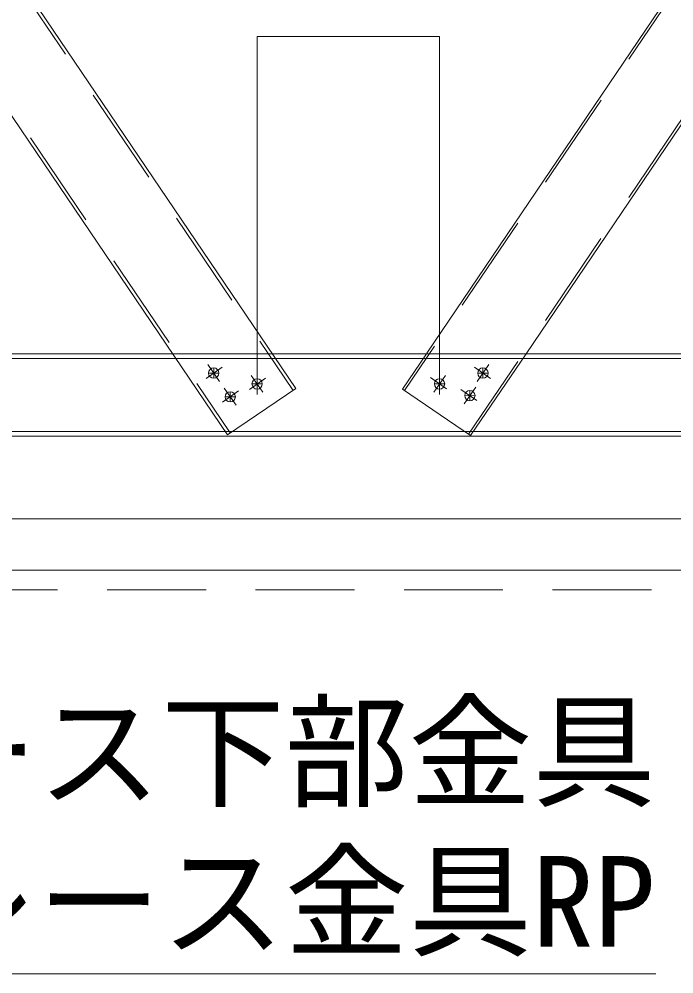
# Model space of a CAD drawing. Units: millimetres at full size, sheet at 1:40; details may follow other scales. Extents: x -7800 to 7800, y -5578 to 5485.
# Drawn here: x -5813.3 to -5495.7, y -4295.1 to -3832.1 of the extents above; entities that cross this region are included whole.
import ezdxf
from ezdxf.enums import TextEntityAlignment as Align

# ---------------------------------------------------------------- set-up
doc = ezdxf.new("R2010")
doc.units = ezdxf.units.MM
doc.header["$LTSCALE"] = 40
doc.linetypes.add('CHAIN1', pattern=[8, 5, -1, 1, -1])
doc.linetypes.add('DASHED1', pattern=[1.8, 1.2, -0.6])
for name, color, linetype, lineweight in [('2-0_中心線', 4, 'CHAIN1', 9), ('2-2_野縁受け', 3, 'Continuous', 18), ('2-3_野縁', 7, 'Continuous', 18), ('2-4_斜め部材', 3, 'DASHED1', 18), ('2-5_寸法', 3, 'Continuous', 18), ('2-6_文字', 3, 'Continuous', 18), ('2-B_ビス', 7, 'Continuous', 18), ('2-C_パネル', 4, 'DASHED1', 9)]:
    doc.layers.add(name, color=color, linetype=linetype, lineweight=lineweight)
doc.styles.add('ＭＳ ゴシック', font='')
doc.styles.get('ＭＳ ゴシック').set_extended_font_data('MS Gothic')

msp = doc.modelspace()

# ---------------------------------------------------------------- linework, layer by layer
at = {"layer": '2-0_中心線'}
for p, q in [((-5721.82, -3999.59), (-5716.07, -4007.78)), ((-5585.4, -3999.59), (-5591.15, -4007.78)), ((-5722.63, -4006.36), (-5714.86, -4000.9)), ((-5700.77, -4004.89), (-5695.02, -4013.07)), ((-5606.45, -4004.89), (-5612.2, -4013.07)), ((-5584.59, -4006.36), (-5592.36, -4000.9)), ((-5701.58, -4011.65), (-5693.8, -4006.19)), ((-5605.95, -4011.44), (-5613.72, -4005.98)), ((-5714.62, -4017.9), (-5706.85, -4012.44)), ((-5713.81, -4011.13), (-5708.06, -4019.32)), ((-5591.22, -4017.12), (-5598.99, -4011.66)), ((-5591.73, -4010.57), (-5597.48, -4018.75))]:
    msp.add_line(p, q, dxfattribs=at)
at = {"layer": '2-2_野縁受け'}
for p, q in [((-7053.63, -3994.37), (-5138.71, -3994.37)), ((-7053.63, -3996.67), (-5138.71, -3996.67)), ((-5138.71, -4032.07), (-7053.63, -4032.07)), ((-5138.71, -4034.37), (-7053.63, -4034.37))]:
    msp.add_line(p, q, dxfattribs=at)
at = {"layer": '2-3_野縁', "color": 3}
for p, q in [((-6088.59, -4074.37), (-4940.53, -4074.37)), ((-7282.6, -4099.37), (-4940.53, -4099.37))]:
    msp.add_line(p, q, dxfattribs=at)
at = {"layer": '2-4_斜め部材', "linetype": 'Continuous'}
for p, q in [((-6946.59, -2139.12), (-5679.04, -4011.28)), ((-6979.72, -2161.54), (-5712.16, -4033.71)), ((-5208.13, -3392.34), (-5615.6, -3994.16)), ((-5208.13, -3463.69), (-5567.43, -3994.36)), ((-5679.04, -4011.28), (-5712.16, -4033.71))]:
    msp.add_line(p, q, dxfattribs=at)
at = {"layer": '2-4_斜め部材'}
for p, q in [((-6947.92, -2140.02), (-5680.37, -4012.18)), ((-6978.39, -2160.65), (-5710.84, -4032.81)), ((-5208.13, -3394.48), (-5626.4, -4012.26)), ((-5208.13, -3461.55), (-5595.27, -4033.34)), ((-5627.4, -4011.59), (-5615.74, -3994.37)), ((-5567.43, -3994.37), (-5594.28, -4034.01)), ((-5627.4, -4011.59), (-5594.28, -4034.01))]:
    msp.add_line(p, q, dxfattribs=at)
at = {"layer": '2-5_寸法', "color": 4, "lineweight": 9}
for p, q in [((-5697.85, -3840.49), (-5697.85, -4014.14)), ((-5609.37, -3840.49), (-5609.37, -4014.14))]:
    msp.add_line(p, q, dxfattribs=at)
msp.add_lwpolyline([(-5697.85, -3840.49), (-5656.84, -3840.49), (-5609.37, -3840.49)], dxfattribs=at)
at = {"layer": '2-6_文字', "color": 7}
msp.add_line((-5984.45, -4295.13), (-5504.45, -4295.13), dxfattribs=at)
at = {"layer": '2-B_ビス'}
for p, q in [((-5721.41, -4003.75), (-5716.41, -4003.74)), ((-5718.9, -4006.24), (-5718.91, -4001.24)), ((-5718.9, -4006.24), (-5718.91, -4001.24)), ((-5585.81, -4003.75), (-5590.81, -4003.74)), ((-5588.32, -4006.24), (-5588.31, -4001.24)), ((-5588.32, -4006.24), (-5588.31, -4001.24)), ((-5700.35, -4009.04), (-5695.35, -4009.03)), ((-5697.85, -4011.54), (-5697.86, -4006.54)), ((-5697.85, -4011.54), (-5697.86, -4006.54)), ((-5606.87, -4009.04), (-5611.87, -4009.03)), ((-5609.37, -4011.54), (-5609.36, -4006.54)), ((-5609.37, -4011.54), (-5609.36, -4006.54)), ((-5710.89, -4017.78), (-5710.9, -4012.78)), ((-5710.89, -4017.78), (-5710.9, -4012.78)), ((-5594.65, -4017.21), (-5594.64, -4012.21)), ((-5594.65, -4017.21), (-5594.64, -4012.21)), ((-5713.4, -4015.29), (-5708.4, -4015.28)), ((-5592.14, -4014.72), (-5597.14, -4014.71))]:
    msp.add_line(p, q, dxfattribs=at)
for centre in [(-5718.91, -4003.74), (-5588.31, -4003.74), (-5697.85, -4009.04), (-5609.37, -4009.04), (-5710.9, -4015.28), (-5594.64, -4014.71)]:
    msp.add_circle(centre, 2.5, dxfattribs=at)
at = {"layer": '2-C_パネル'}
for p, q in [((-7282.6, -4099.37), (-4940.53, -4099.37)), ((-7282.6, -4108.87), (-4940.53, -4108.87))]:
    msp.add_line(p, q, dxfattribs=at)

# ---------------------------------------------------------------- texts
at = {"layer": '2-6_文字', "color": 7, "style": 'ＭＳ ゴシック'}
for s, p in [('ブレース下部金具', (-5984.45, -4222.64)), ('：ブレース金具RP', (-5984.45, -4295.13))]:
    msp.add_text(s, height=43.99, dxfattribs=at).set_placement(p, align=Align.BOTTOM_LEFT)

doc.saveas('drawing.dxf')
